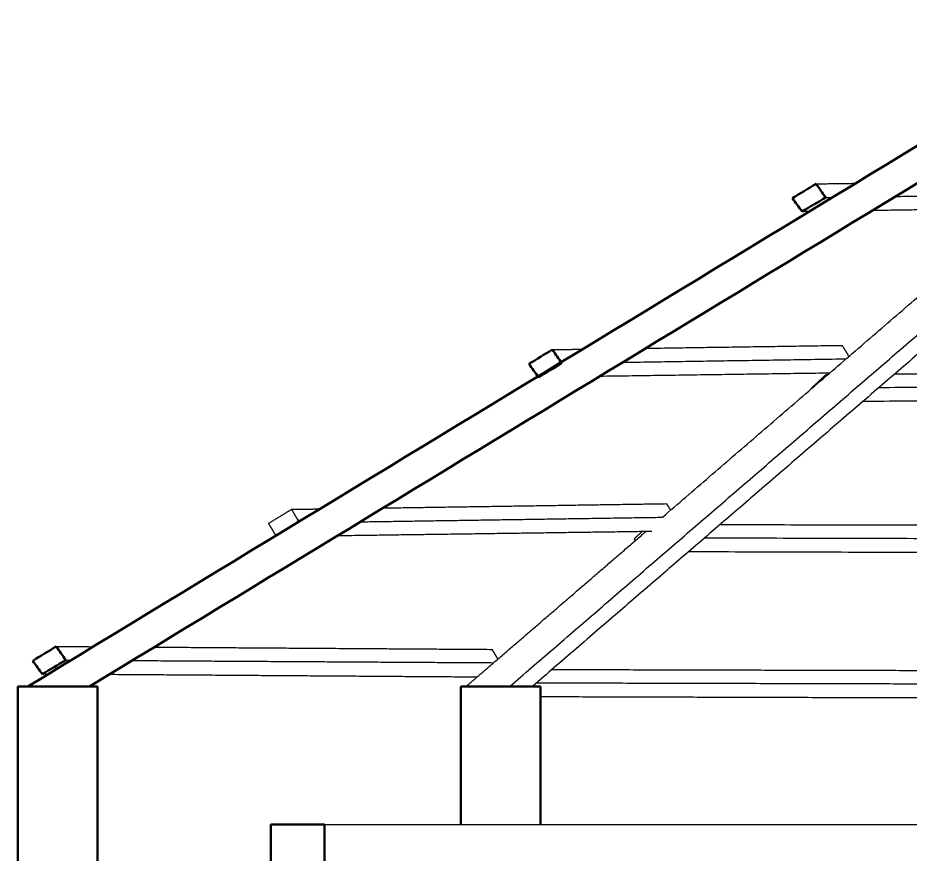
# Model space of a CAD drawing. Header units: millimetres. Extents: x 507.9 to 541, y 40.2 to 69.3.
# Drawn here: x 512.966 to 514.637, y 56.334 to 57.9 of the extents above; entities that cross this region are included whole.
import ezdxf

# ---------------------------------------------------------------- set-up
doc = ezdxf.new("R2010")
doc.units = ezdxf.units.MM
doc.layers.add('Make2D$Visible$ClippingPlaneIntersections', color=7, linetype='Continuous', lineweight=50, true_color=0x000000)
doc.layers.add('Make2D$Visible$Curves', color=7, linetype='Continuous', true_color=0x000000)

msp = doc.modelspace()

# ---------------------------------------------------------------- linework, layer by layer
at = {"layer": 'Make2D$Visible$ClippingPlaneIntersections', "color": 18, "true_color": 0x000000}
for points, degree in [([(515.0444, 57.89959), (514.35768, 57.48233), (513.67097, 57.06506), (512.98426, 56.6478)], 3), ([(513.0998, 56.6478), (513.748, 57.04166), (514.3962, 57.43552), (515.0444, 57.82938)], 3), ([(514.46068, 57.58881), (514.44585, 57.57987), (514.43102, 57.57092), (514.41619, 57.56198)], 3), ([(514.47848, 57.56324), (514.47254, 57.57176), (514.46661, 57.58028), (514.46068, 57.58881)], 3), ([(514.41619, 57.56198), (514.42224, 57.55364), (514.42828, 57.5453), (514.43433, 57.53695)], 3), ([(514.47848, 57.56324), (514.46376, 57.55448), (514.44905, 57.54571), (514.43433, 57.53695)], 3), ([(513.96671, 57.27844), (513.95204, 57.2695), (513.93737, 57.26056), (513.9227, 57.25162)], 3), ([(513.98439, 57.25287), (513.9785, 57.2614), (513.9726, 57.26992), (513.96671, 57.27844)], 3), ([(513.9227, 57.25162), (513.92865, 57.24328), (513.93459, 57.23494), (513.94054, 57.22659)], 3), ([(513.98439, 57.25287), (513.96977, 57.24411), (513.95516, 57.23535), (513.94054, 57.22659)], 3), ([(513.49234, 56.95652), (513.49155, 56.95762), (513.49077, 56.95872), (513.48998, 56.95981)], 3), ([(513.03747, 56.72269), (513.02281, 56.71375), (513.00816, 56.70482), (512.99351, 56.69588)], 3), ([(513.05525, 56.69711), (513.04932, 56.70564), (513.0434, 56.71416), (513.03747, 56.72269)], 3), ([(512.99351, 56.69588), (512.99949, 56.68753), (513.00547, 56.67919), (513.01145, 56.67084)], 3), ([(513.05525, 56.69711), (513.04065, 56.68836), (513.02605, 56.6796), (513.01145, 56.67084)], 3), ([(513.11498, 56.6478), (513.04027, 56.6478), (512.96556, 56.6478)], 2), ([(513.9444, 56.6478), (513.86969, 56.6478), (513.79498, 56.6478)], 2), ([(513.79498, 56.6478), (513.79498, 56.51853), (513.79498, 56.38926)], 2), ([(513.9444, 56.38926), (513.9444, 56.51853), (513.9444, 56.6478)], 2), ([(513.53963, 56.38926), (513.48963, 56.38926), (513.43963, 56.38926)], 2), ([(513.43963, 56.28926), (513.43963, 56.33926), (513.43963, 56.38926)], 2), ([(513.53963, 56.38926), (513.53963, 56.33926), (513.53963, 56.28926)], 2)]:
    msp.add_open_spline(points, degree=degree, dxfattribs=at)
for points, knots in [([(512.96556, 56.6478), (512.96556, 55.32855), (512.96556, 54.00929), (512.96556, 53.78242), (512.96556, 53.55554)], [-4, -4, -4, 0, 0, 0.6878847, 0.6878847, 0.6878847]), ([(513.11498, 53.55554), (513.11498, 53.78242), (513.11498, 54.00929), (513.11498, 55.32855), (513.11498, 56.6478)], [-0.6878847, -0.6878847, -0.6878847, 0, 0, 4, 4, 4])]:
    msp.add_open_spline(points, degree=2, knots=knots, dxfattribs=at)
at = {"layer": 'Make2D$Visible$Curves', "color": 18, "lineweight": -3, "true_color": 0x000000}
for points in [[(513.88667, 56.6478), (514.54169, 57.21235), (515.19671, 57.7769)], [(515.2393, 57.77693), (514.58426, 57.21237), (513.92922, 56.6478)], [(514.46068, 57.58881), (514.49793, 57.58934), (514.53519, 57.58988)], [(514.17288, 56.96469), (514.52355, 57.26692), (514.87421, 57.56915)], [(514.47799, 57.56283), (514.47789, 57.56283), (514.47779, 57.56283)], [(514.47848, 57.56324), (514.48502, 57.56334), (514.49155, 57.56344)], [(514.60987, 57.56529), (514.74231, 57.56736), (514.87475, 57.56943)], [(514.84368, 57.5426), (514.70493, 57.54068), (514.56618, 57.53877)], [(514.44789, 57.53714), (514.44111, 57.53705), (514.43433, 57.53695)], [(513.96671, 57.27844), (513.99522, 57.27886), (514.02373, 57.27929)], [(514.14198, 57.28103), (514.32579, 57.28374), (514.5096, 57.28645)], [(514.5222, 57.26576), (514.5159, 57.2761), (514.5096, 57.28645)], [(514.09894, 57.25467), (514.30796, 57.25796), (514.51699, 57.26125)], [(514.60817, 57.23298), (515.21136, 57.23689), (515.81454, 57.2408)], [(514.48628, 57.2344), (514.27079, 57.23132), (514.0553, 57.22824)], [(514.45132, 57.20589), (514.46545, 57.21902), (514.47957, 57.23214)], [(514.47957, 57.23214), (514.48144, 57.23215), (514.48332, 57.23217)], [(514.48024, 57.2296), (514.47991, 57.23087), (514.47957, 57.23214)], [(514.57888, 57.20768), (515.19685, 57.21169), (515.81482, 57.2157)], [(514.45159, 57.2049), (514.45145, 57.20539), (514.45132, 57.20589)], [(515.81475, 57.18884), (515.18159, 57.1851), (514.54843, 57.18136)], [(513.64983, 56.98201), (513.91535, 56.98602), (514.18087, 56.99003)], [(514.18822, 56.97791), (514.18454, 56.98397), (514.18087, 56.99003)], [(513.4352, 56.95316), (513.45664, 56.96629), (513.47808, 56.97942)], [(513.47808, 56.97942), (513.50471, 56.97982), (513.53134, 56.98022)], [(513.48998, 56.95981), (513.48403, 56.96961), (513.47808, 56.97942)], [(513.6072, 56.95607), (513.89006, 56.96034), (514.17292, 56.96461)], [(514.28101, 56.951), (515.04847, 56.94911), (515.81594, 56.94722)], [(514.15294, 56.93792), (513.85854, 56.9338), (513.56414, 56.92968)], [(513.85698, 56.69242), (513.99931, 56.81509), (514.14164, 56.93776)], [(514.12078, 56.92505), (514.12776, 56.93145), (514.13474, 56.93786)], [(514.12191, 56.92075), (514.12134, 56.9229), (514.12078, 56.92505)], [(514.25213, 56.92607), (515.03415, 56.92414), (515.81618, 56.92222)], [(515.81643, 56.89509), (515.01905, 56.89742), (514.22168, 56.89976)], [(513.03747, 56.72269), (513.07214, 56.72246), (513.10681, 56.72223)], [(513.22103, 56.72147), (513.53734, 56.71935), (513.85365, 56.71724)], [(513.86472, 56.69909), (513.85919, 56.70817), (513.85365, 56.71724)], [(513.05525, 56.69711), (513.06028, 56.69708), (513.06531, 56.69705)], [(513.1802, 56.69636), (513.51852, 56.69433), (513.85684, 56.6923)], [(513.80521, 56.6478), (513.81543, 56.65661), (513.85698, 56.69242)], [(513.96655, 56.67959), (514.89187, 56.67728), (515.81719, 56.67496)], [(513.02206, 56.67077), (513.01676, 56.67081), (513.01145, 56.67084)], [(513.82537, 56.66517), (513.48098, 56.66757), (513.13659, 56.66997)], [(513.93719, 56.65467), (514.87749, 56.65231), (515.8178, 56.64996)], [(515.77773, 56.62294), (514.86107, 56.6256), (513.9444, 56.62826)]]:
    msp.add_open_spline(points, degree=2, dxfattribs=at)
msp.add_open_spline([(513.44911, 56.93026), (513.44431, 56.93816), (513.43951, 56.94606), (513.43736, 56.94961), (513.4352, 56.95316)], degree=2, knots=[-0.027412611, -0.027412611, -0.027412611, -0.008496328, -0.008496328, 0, 0, 0], dxfattribs=at)
msp.add_rational_spline([(513.80521, 56.6478), (513.80857, 56.6478), (513.81257, 56.6478)], [0.945449870929, 0.969561700475, 1], degree=2, dxfattribs=at)
for points, weights, knots in [([(513.81257, 56.6478), (513.86545, 56.6478), (513.91864, 56.6478), (513.94076, 56.6478), (513.94076, 56.6478)], [1, 0.707106781187, 1, 0.853027356671, 0.853555280099], [0, 0, 0, 0.11780972, 0.11780972, 0.17692617, 0.17692617, 0.17692617]), ([(513.53963, 56.38926), (513.544, 56.38926), (514.27674, 56.38926), (515.17625, 56.38926), (516.3692, 56.38926)], [0.853800154935, 0.847541918135, 1, 0.819117800673, 0.861650606759], [-5.7312809, -5.7312809, -5.7312809, -3.769279, -3.769279, -1.4414836, -1.4414836, -1.4414836])]:
    msp.add_rational_spline(points, weights, degree=2, knots=knots, dxfattribs=at)

doc.saveas('drawing.dxf')
